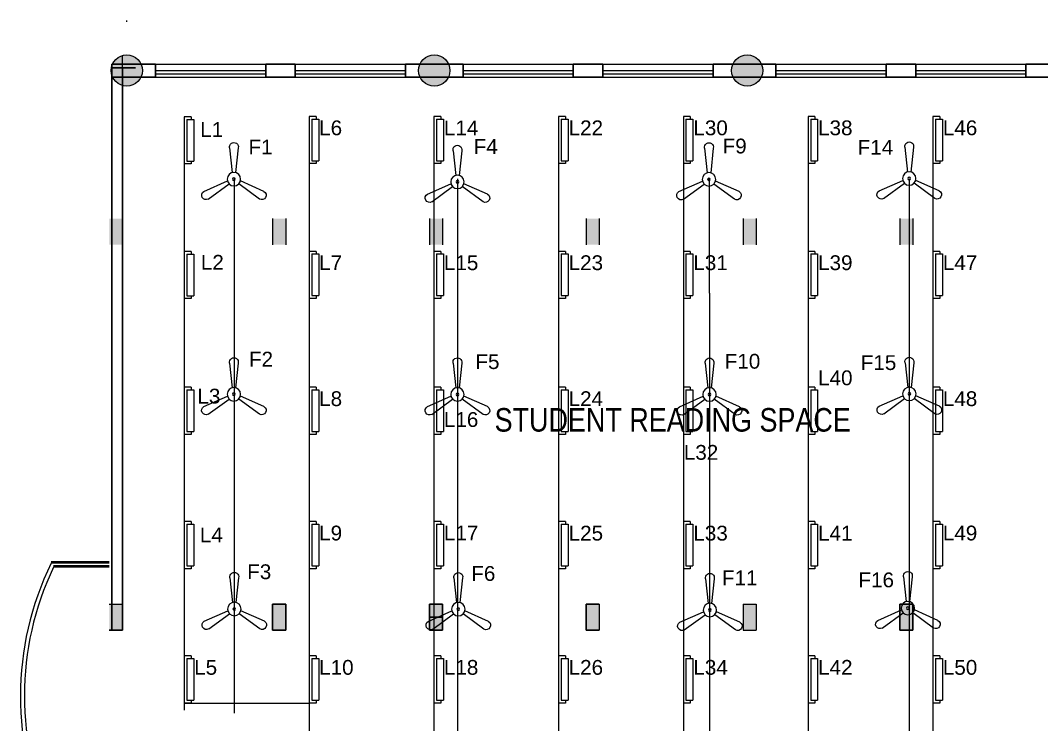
# Model space of a CAD drawing. Header units: inches. Extents: x 2070779 to 2072634, y 883019 to 883918.
# Drawn here: x 2071460 to 2072242, y 883379 to 883918 of the extents above; entities that cross this region are included whole.
import ezdxf

# ---------------------------------------------------------------- set-up
doc = ezdxf.new("R2010")
doc.units = ezdxf.units.IN
doc.header["$MEASUREMENT"] = 0
for name, color, linetype, lineweight in [('DIMANTION', 202, 'Continuous', 18), ('ele ceil', 4, 'Continuous', 25), ('wall', 7, 'Continuous', 30), ('WALL_SEC_', 170, 'Continuous', 25)]:
    doc.layers.add(name, color=color, linetype=linetype, lineweight=lineweight)
doc.styles.get("Standard").update_dxf_attribs({"font": 'arial.ttf'})

# ---------------------------------------------------------------- blocks, each defined once
blk = doc.blocks.new('FAN C')
at = {"layer": 'ele ceil', "color": 7}
for p, q in [((10958.11, -3250.26), (10974.04, -3261.9)), ((10997.32, -3250.26), (10981.39, -3261.9)), ((10954.71, -3256.15), (10972.75, -3264.13)), ((11000.72, -3256.16), (10982.68, -3264.13)), ((10974.39, -3289.38), (10976.43, -3270.5)), ((10981.04, -3289.38), (10979.01, -3270.5))]:
    blk.add_line(p, q, dxfattribs=at)
for radius in [5.15, 1.03]:
    blk.add_circle((10977.72, -3265.51), radius, dxfattribs=at)
for centre, start, end in [((10956.41, -3253.21), 59.9957, 239.9957), ((10999.02, -3253.21), 300, 120), ((10977.72, -3290.11), 167.69291, 12.30709)]:
    blk.add_arc(centre, 3.4, start, end, dxfattribs=at)

msp = doc.modelspace()

# ---------------------------------------------------------------- hatches: boundary and pattern name
at = {"lineweight": 5, "ltscale": 50}
h = msp.add_hatch(color=256, dxfattribs=at)
h.paths.add_polyline_path([(2072028.30812, 883879.56155, 1), (2072004.30812, 883879.56155, 1)])
h.paths.add_polyline_path([(2071788.84048, 883879.56155, 1), (2071764.84048, 883879.56155, 1)])
h.paths.add_polyline_path([(2071553.50159, 883879.56155, 1), (2071529.50159, 883879.56155, 1)])
at = {"layer": 'wall', "ltscale": 50}
h = msp.add_hatch(color=256, dxfattribs=at)
h.paths.add_polyline_path([(2071528.12949, 883746.31187), (2071538.12949, 883746.31187), (2071538.12949, 883766.31187), (2071528.12949, 883766.31187)])
h.paths.add_polyline_path([(2071538.12949, 883471.31187), (2071528.12949, 883471.31187), (2071528.12949, 883451.31187), (2071538.12949, 883451.31187)])
h.paths.add_polyline_path([(2071663.12949, 883766.31187), (2071653.12949, 883766.31187), (2071653.12949, 883746.31187), (2071663.12949, 883746.31187)])
h.paths.add_polyline_path([(2071773.12949, 883746.31187), (2071783.12949, 883746.31187), (2071783.12949, 883766.31187), (2071773.12949, 883766.31187)])
h.paths.add_polyline_path([(2071903.12949, 883766.31187), (2071893.12949, 883766.31187), (2071893.12949, 883746.31187), (2071903.12949, 883746.31187)])
h.paths.add_polyline_path([(2071903.12949, 883471.31187), (2071893.12949, 883471.31187), (2071893.12949, 883451.31187), (2071903.12949, 883451.31187)])
h.paths.add_polyline_path([(2071783.12949, 883471.31187), (2071773.12949, 883471.31187), (2071773.12949, 883451.31187), (2071783.12949, 883451.31187)])
h.paths.add_polyline_path([(2071663.12949, 883471.31187), (2071653.12949, 883471.31187), (2071653.12949, 883451.31187), (2071663.12949, 883451.31187)])
h = msp.add_hatch(color=256, dxfattribs=at)
h.paths.add_polyline_path([(2072503.12949, 883766.31187), (2072493.12949, 883766.31187), (2072493.12949, 883746.31187), (2072503.12949, 883746.31187)])
h.paths.add_polyline_path([(2072373.12949, 883746.31187), (2072383.12949, 883746.31187), (2072383.12949, 883766.31187), (2072373.12949, 883766.31187)])
h.paths.add_polyline_path([(2072253.12949, 883746.31187), (2072263.12949, 883746.31187), (2072263.12949, 883766.31187), (2072253.12949, 883766.31187)])
h.paths.add_polyline_path([(2072133.12949, 883746.31187), (2072143.12949, 883746.31187), (2072143.12949, 883766.31187), (2072133.12949, 883766.31187)])
h.paths.add_polyline_path([(2072013.12949, 883746.31187), (2072023.12949, 883746.31187), (2072023.12949, 883766.31187), (2072013.12949, 883766.31187)])
h.paths.add_polyline_path([(2072133.12949, 883451.31187), (2072143.12949, 883451.31187), (2072143.12949, 883471.31187), (2072133.12949, 883471.31187)])
h.paths.add_polyline_path([(2072263.12949, 883471.31187), (2072253.12949, 883471.31187), (2072253.12949, 883451.31187), (2072263.12949, 883451.31187)])
h.paths.add_polyline_path([(2072383.12949, 883471.31187), (2072373.12949, 883471.31187), (2072373.12949, 883451.31187), (2072383.12949, 883451.31187)])
h.paths.add_polyline_path([(2072503.12949, 883471.31187), (2072493.12949, 883471.31187), (2072493.12949, 883451.31187), (2072503.12949, 883451.31187)])
h.paths.add_polyline_path([(2072013.12949, 883451.31187), (2072023.12949, 883451.31187), (2072023.12949, 883471.31187), (2072013.12949, 883471.31187)])

# ---------------------------------------------------------------- linework, layer by layer
at = {"color": 244, "true_color": 0x991b1e}
for p, q in [((2071541.50159, 883916.84294), (2071541.50159, 883917.89473)), ((2071585.42644, 883844.20457), (2071585.42644, 883844.20457)), ((2071585.42644, 883844.20457), (2071585.42644, 883844.20457)), ((2071585.42644, 883844.20457), (2071585.42644, 883390.31708)), ((2071681.06959, 883844.20457), (2071681.06959, 883074.95187)), ((2071776.52914, 883844.20457), (2071776.52914, 883074.95187)), ((2071871.98869, 883844.20457), (2071871.98869, 883074.95187)), ((2071967.44825, 883844.20457), (2071967.44825, 883074.95187)), ((2072062.9078, 883844.20457), (2072062.9078, 883074.95187)), ((2072158.36735, 883844.20457), (2072158.36735, 883074.95187)), ((2071585.42644, 883395.6676), (2071681.06959, 883395.6676))]:
    msp.add_line(p, q, dxfattribs=at)
at = {"lineweight": 5, "ltscale": 50}
for p, q in [((2071538.12949, 883868.04508), (2071538.12949, 883891.07801)), ((2071653.12949, 883766.31187), (2071653.12949, 883746.31187)), ((2071663.12949, 883766.31187), (2071663.12949, 883746.31187)), ((2071773.12949, 883766.31187), (2071773.12949, 883746.31187)), ((2071783.12949, 883766.31187), (2071783.12949, 883746.31187)), ((2071893.12949, 883766.31187), (2071893.12949, 883746.31187)), ((2071903.12949, 883766.31187), (2071903.12949, 883746.31187)), ((2072013.12949, 883766.31187), (2072013.12949, 883746.31187)), ((2072023.12949, 883766.31187), (2072023.12949, 883746.31187)), ((2072133.12949, 883766.31187), (2072133.12949, 883746.31187)), ((2072143.12949, 883766.31187), (2072143.12949, 883746.31187)), ((2071528.12949, 883471.31187), (2071538.12949, 883471.31187)), ((2071903.12949, 883471.31187), (2071903.12949, 883451.31187)), ((2072013.12949, 883471.31187), (2072013.12949, 883451.31187)), ((2072013.12949, 883471.31187), (2072023.12949, 883471.31187)), ((2072023.12949, 883471.31187), (2072023.12949, 883451.31187)), ((2072013.12949, 883451.31187), (2072023.12949, 883451.31187))]:
    msp.add_line(p, q, dxfattribs=at)
at = {"color": 30}
for p, q in [((2071590.70722, 883844.15829), (2071585.42644, 883844.15829)), ((2071585.42644, 883844.15829), (2071585.42644, 883808.16045)), ((2071587.43102, 883842.20267), (2071592.71895, 883842.20267)), ((2071587.43102, 883842.20267), (2071587.43102, 883810.2783)), ((2071590.70722, 883844.15829), (2071590.70722, 883842.20267)), ((2071592.71895, 883842.20267), (2071592.71895, 883810.2783)), ((2071686.35038, 883844.43531), (2071681.06959, 883844.43531)), ((2071681.06959, 883844.43531), (2071681.06959, 883808.43747)), ((2071683.07417, 883842.47969), (2071688.3621, 883842.47969)), ((2071683.07417, 883842.47969), (2071683.07417, 883810.55532)), ((2071686.35038, 883844.43531), (2071686.35038, 883842.47969)), ((2071688.3621, 883842.47969), (2071688.3621, 883810.55532)), ((2071781.80993, 883844.43531), (2071776.52914, 883844.43531)), ((2071776.52914, 883844.43531), (2071776.52914, 883808.43747)), ((2071778.53373, 883842.47969), (2071783.82165, 883842.47969)), ((2071778.53373, 883842.47969), (2071778.53373, 883810.55532)), ((2071781.80993, 883844.43531), (2071781.80993, 883842.47969)), ((2071783.82165, 883842.47969), (2071783.82165, 883810.55532)), ((2071877.26948, 883844.43531), (2071871.98869, 883844.43531)), ((2071871.98869, 883844.43531), (2071871.98869, 883808.43747)), ((2071873.99328, 883842.47969), (2071879.2812, 883842.47969)), ((2071873.99328, 883842.47969), (2071873.99328, 883810.55532)), ((2071877.26948, 883844.43531), (2071877.26948, 883842.47969)), ((2071879.2812, 883842.47969), (2071879.2812, 883810.55532)), ((2071972.72903, 883844.43531), (2071967.44825, 883844.43531)), ((2071967.44825, 883844.43531), (2071967.44825, 883808.43747)), ((2071969.45283, 883842.47969), (2071974.74075, 883842.47969)), ((2071969.45283, 883842.47969), (2071969.45283, 883810.55532)), ((2071972.72903, 883844.43531), (2071972.72903, 883842.47969)), ((2071974.74075, 883842.47969), (2071974.74075, 883810.55532)), ((2072068.18858, 883844.43531), (2072062.9078, 883844.43531)), ((2072062.9078, 883844.43531), (2072062.9078, 883808.43747)), ((2072064.91238, 883842.47969), (2072070.20031, 883842.47969)), ((2072064.91238, 883842.47969), (2072064.91238, 883810.55532)), ((2072068.18858, 883844.43531), (2072068.18858, 883842.47969)), ((2072070.20031, 883842.47969), (2072070.20031, 883810.55532)), ((2072163.64813, 883844.43531), (2072158.36735, 883844.43531)), ((2072158.36735, 883844.43531), (2072158.36735, 883808.43747)), ((2072160.37193, 883842.47969), (2072165.65986, 883842.47969)), ((2072160.37193, 883842.47969), (2072160.37193, 883810.55532)), ((2072163.64813, 883844.43531), (2072163.64813, 883842.47969)), ((2072165.65986, 883842.47969), (2072165.65986, 883810.55532)), ((2071590.70722, 883808.16045), (2071585.42644, 883808.16045)), ((2071587.43102, 883810.2783), (2071592.71895, 883810.2783)), ((2071590.70722, 883810.2783), (2071590.70722, 883808.16045)), ((2071686.35038, 883808.43747), (2071681.06959, 883808.43747)), ((2071683.07417, 883810.55532), (2071688.3621, 883810.55532)), ((2071686.35038, 883810.55532), (2071686.35038, 883808.43747)), ((2071781.80993, 883808.43747), (2071776.52914, 883808.43747)), ((2071778.53373, 883810.55532), (2071783.82165, 883810.55532)), ((2071781.80993, 883810.55532), (2071781.80993, 883808.43747)), ((2071877.26948, 883808.43747), (2071871.98869, 883808.43747)), ((2071873.99328, 883810.55532), (2071879.2812, 883810.55532)), ((2071877.26948, 883810.55532), (2071877.26948, 883808.43747)), ((2071972.72903, 883808.43747), (2071967.44825, 883808.43747)), ((2071969.45283, 883810.55532), (2071974.74075, 883810.55532)), ((2071972.72903, 883810.55532), (2071972.72903, 883808.43747)), ((2072068.18858, 883808.43747), (2072062.9078, 883808.43747)), ((2072064.91238, 883810.55532), (2072070.20031, 883810.55532)), ((2072068.18858, 883810.55532), (2072068.18858, 883808.43747)), ((2072163.64813, 883808.43747), (2072158.36735, 883808.43747)), ((2072160.37193, 883810.55532), (2072165.65986, 883810.55532)), ((2072163.64813, 883810.55532), (2072163.64813, 883808.43747)), ((2071590.70722, 883741.11504), (2071585.42644, 883741.11504)), ((2071585.42644, 883741.11504), (2071585.42644, 883705.11721)), ((2071587.43102, 883739.15942), (2071592.71895, 883739.15942)), ((2071587.43102, 883739.15942), (2071587.43102, 883707.23506)), ((2071590.70722, 883741.11504), (2071590.70722, 883739.15942)), ((2071592.71895, 883739.15942), (2071592.71895, 883707.23506)), ((2071686.35038, 883741.23918), (2071681.06959, 883741.23918)), ((2071681.06959, 883741.23918), (2071681.06959, 883705.24134)), ((2071683.07417, 883739.28356), (2071688.3621, 883739.28356)), ((2071683.07417, 883739.28356), (2071683.07417, 883707.35919)), ((2071686.35038, 883741.23918), (2071686.35038, 883739.28356)), ((2071688.3621, 883739.28356), (2071688.3621, 883707.35919)), ((2071781.80993, 883741.23918), (2071776.52914, 883741.23918)), ((2071776.52914, 883741.23918), (2071776.52914, 883705.24134)), ((2071778.53373, 883739.28356), (2071783.82165, 883739.28356)), ((2071778.53373, 883739.28356), (2071778.53373, 883707.35919)), ((2071781.80993, 883741.23918), (2071781.80993, 883739.28356)), ((2071783.82165, 883739.28356), (2071783.82165, 883707.35919)), ((2071877.26948, 883741.23918), (2071871.98869, 883741.23918)), ((2071871.98869, 883741.23918), (2071871.98869, 883705.24134)), ((2071873.99328, 883739.28356), (2071879.2812, 883739.28356)), ((2071873.99328, 883739.28356), (2071873.99328, 883707.35919)), ((2071877.26948, 883741.23918), (2071877.26948, 883739.28356)), ((2071879.2812, 883739.28356), (2071879.2812, 883707.35919)), ((2071972.72903, 883741.23918), (2071967.44825, 883741.23918)), ((2071967.44825, 883741.23918), (2071967.44825, 883705.24134)), ((2071969.45283, 883739.28356), (2071974.74075, 883739.28356)), ((2071969.45283, 883739.28356), (2071969.45283, 883707.35919)), ((2071972.72903, 883741.23918), (2071972.72903, 883739.28356)), ((2071974.74075, 883739.28356), (2071974.74075, 883707.35919)), ((2072068.18858, 883741.23918), (2072062.9078, 883741.23918)), ((2072062.9078, 883741.23918), (2072062.9078, 883705.24134)), ((2072064.91238, 883739.28356), (2072070.20031, 883739.28356)), ((2072064.91238, 883739.28356), (2072064.91238, 883707.35919)), ((2072068.18858, 883741.23918), (2072068.18858, 883739.28356)), ((2072070.20031, 883739.28356), (2072070.20031, 883707.35919)), ((2072163.64813, 883741.23918), (2072158.36735, 883741.23918)), ((2072158.36735, 883741.23918), (2072158.36735, 883705.24134)), ((2072160.37193, 883739.28356), (2072165.65986, 883739.28356)), ((2072160.37193, 883739.28356), (2072160.37193, 883707.35919)), ((2072163.64813, 883741.23918), (2072163.64813, 883739.28356)), ((2072165.65986, 883739.28356), (2072165.65986, 883707.35919)), ((2071587.43102, 883707.23506), (2071592.71895, 883707.23506)), ((2071590.70722, 883707.23506), (2071590.70722, 883705.11721)), ((2071683.07417, 883707.35919), (2071688.3621, 883707.35919)), ((2071686.35038, 883707.35919), (2071686.35038, 883705.24134)), ((2071778.53373, 883707.35919), (2071783.82165, 883707.35919)), ((2071781.80993, 883707.35919), (2071781.80993, 883705.24134)), ((2071873.99328, 883707.35919), (2071879.2812, 883707.35919)), ((2071877.26948, 883707.35919), (2071877.26948, 883705.24134)), ((2071969.45283, 883707.35919), (2071974.74075, 883707.35919)), ((2071972.72903, 883707.35919), (2071972.72903, 883705.24134)), ((2072064.91238, 883707.35919), (2072070.20031, 883707.35919)), ((2072068.18858, 883707.35919), (2072068.18858, 883705.24134)), ((2072160.37193, 883707.35919), (2072165.65986, 883707.35919)), ((2072163.64813, 883707.35919), (2072163.64813, 883705.24134)), ((2071590.70722, 883705.11721), (2071585.42644, 883705.11721)), ((2071686.35038, 883705.24134), (2071681.06959, 883705.24134)), ((2071781.80993, 883705.24134), (2071776.52914, 883705.24134)), ((2071877.26948, 883705.24134), (2071871.98869, 883705.24134)), ((2071972.72903, 883705.24134), (2071967.44825, 883705.24134)), ((2072068.18858, 883705.24134), (2072062.9078, 883705.24134)), ((2072163.64813, 883705.24134), (2072158.36735, 883705.24134)), ((2071590.70722, 883637.2223), (2071585.42644, 883637.2223)), ((2071585.42644, 883637.2223), (2071585.42644, 883601.22446)), ((2071590.70722, 883637.2223), (2071590.70722, 883635.26668)), ((2071686.35038, 883637.2223), (2071681.06959, 883637.2223)), ((2071681.06959, 883637.2223), (2071681.06959, 883601.22446)), ((2071686.35038, 883637.2223), (2071686.35038, 883635.26668)), ((2071781.80993, 883637.2223), (2071776.52914, 883637.2223)), ((2071776.52914, 883637.2223), (2071776.52914, 883601.22446)), ((2071781.80993, 883637.2223), (2071781.80993, 883635.26668)), ((2071877.26948, 883637.2223), (2071871.98869, 883637.2223)), ((2071871.98869, 883637.2223), (2071871.98869, 883601.22446)), ((2071877.26948, 883637.2223), (2071877.26948, 883635.26668)), ((2071972.72903, 883637.2223), (2071967.44825, 883637.2223)), ((2071967.44825, 883637.2223), (2071967.44825, 883601.22446)), ((2071972.72903, 883637.2223), (2071972.72903, 883635.26668)), ((2072068.18858, 883637.2223), (2072062.9078, 883637.2223)), ((2072062.9078, 883637.2223), (2072062.9078, 883601.22446)), ((2072068.18858, 883637.2223), (2072068.18858, 883635.26668)), ((2072163.64813, 883637.2223), (2072158.36735, 883637.2223)), ((2072158.36735, 883637.2223), (2072158.36735, 883601.22446)), ((2072163.64813, 883637.2223), (2072163.64813, 883635.26668)), ((2071587.43102, 883635.26668), (2071592.71895, 883635.26668)), ((2071587.43102, 883635.26668), (2071587.43102, 883603.34231)), ((2071592.71895, 883635.26668), (2071592.71895, 883603.34231)), ((2071683.07417, 883635.26668), (2071688.3621, 883635.26668)), ((2071683.07417, 883635.26668), (2071683.07417, 883603.34231)), ((2071688.3621, 883635.26668), (2071688.3621, 883603.34231)), ((2071778.53373, 883635.26668), (2071783.82165, 883635.26668)), ((2071778.53373, 883635.26668), (2071778.53373, 883603.34231)), ((2071783.82165, 883635.26668), (2071783.82165, 883603.34231)), ((2071873.99328, 883635.26668), (2071879.2812, 883635.26668)), ((2071873.99328, 883635.26668), (2071873.99328, 883603.34231)), ((2071879.2812, 883635.26668), (2071879.2812, 883603.34231)), ((2071969.45283, 883635.26668), (2071974.74075, 883635.26668)), ((2071969.45283, 883635.26668), (2071969.45283, 883603.34231)), ((2071974.74075, 883635.26668), (2071974.74075, 883603.34231)), ((2072064.91238, 883635.26668), (2072070.20031, 883635.26668)), ((2072064.91238, 883635.26668), (2072064.91238, 883603.34231)), ((2072070.20031, 883635.26668), (2072070.20031, 883603.34231)), ((2072160.37193, 883635.26668), (2072165.65986, 883635.26668)), ((2072160.37193, 883635.26668), (2072160.37193, 883603.34231)), ((2072165.65986, 883635.26668), (2072165.65986, 883603.34231)), ((2071590.70722, 883601.22446), (2071585.42644, 883601.22446)), ((2071587.43102, 883603.34231), (2071592.71895, 883603.34231)), ((2071590.70722, 883603.34231), (2071590.70722, 883601.22446)), ((2071686.35038, 883601.22446), (2071681.06959, 883601.22446)), ((2071683.07417, 883603.34231), (2071688.3621, 883603.34231)), ((2071686.35038, 883603.34231), (2071686.35038, 883601.22446)), ((2071781.80993, 883601.22446), (2071776.52914, 883601.22446)), ((2071778.53373, 883603.34231), (2071783.82165, 883603.34231)), ((2071781.80993, 883603.34231), (2071781.80993, 883601.22446)), ((2071877.26948, 883601.22446), (2071871.98869, 883601.22446)), ((2071873.99328, 883603.34231), (2071879.2812, 883603.34231)), ((2071877.26948, 883603.34231), (2071877.26948, 883601.22446)), ((2071972.72903, 883601.22446), (2071967.44825, 883601.22446)), ((2071969.45283, 883603.34231), (2071974.74075, 883603.34231)), ((2071972.72903, 883603.34231), (2071972.72903, 883601.22446)), ((2072068.18858, 883601.22446), (2072062.9078, 883601.22446)), ((2072064.91238, 883603.34231), (2072070.20031, 883603.34231)), ((2072068.18858, 883603.34231), (2072068.18858, 883601.22446)), ((2072163.64813, 883601.22446), (2072158.36735, 883601.22446)), ((2072160.37193, 883603.34231), (2072165.65986, 883603.34231)), ((2072163.64813, 883603.34231), (2072163.64813, 883601.22446)), ((2071590.70722, 883534.43503), (2071585.42644, 883534.43503)), ((2071585.42644, 883534.43503), (2071585.42644, 883498.43719)), ((2071587.43102, 883532.47941), (2071592.71895, 883532.47941)), ((2071587.43102, 883532.47941), (2071587.43102, 883500.55504)), ((2071590.70722, 883534.43503), (2071590.70722, 883532.47941)), ((2071592.71895, 883532.47941), (2071592.71895, 883500.55504)), ((2071686.35038, 883534.43503), (2071681.06959, 883534.43503)), ((2071681.06959, 883534.43503), (2071681.06959, 883498.43719)), ((2071683.07417, 883532.47941), (2071688.3621, 883532.47941)), ((2071683.07417, 883532.47941), (2071683.07417, 883500.55504)), ((2071686.35038, 883534.43503), (2071686.35038, 883532.47941)), ((2071688.3621, 883532.47941), (2071688.3621, 883500.55504)), ((2071781.80993, 883534.43503), (2071776.52914, 883534.43503)), ((2071776.52914, 883534.43503), (2071776.52914, 883498.43719)), ((2071778.53373, 883532.47941), (2071783.82165, 883532.47941)), ((2071778.53373, 883532.47941), (2071778.53373, 883500.55504)), ((2071781.80993, 883534.43503), (2071781.80993, 883532.47941)), ((2071783.82165, 883532.47941), (2071783.82165, 883500.55504)), ((2071877.26948, 883534.43503), (2071871.98869, 883534.43503)), ((2071871.98869, 883534.43503), (2071871.98869, 883498.43719)), ((2071873.99328, 883532.47941), (2071879.2812, 883532.47941)), ((2071873.99328, 883532.47941), (2071873.99328, 883500.55504)), ((2071877.26948, 883534.43503), (2071877.26948, 883532.47941)), ((2071879.2812, 883532.47941), (2071879.2812, 883500.55504)), ((2071972.72903, 883534.43503), (2071967.44825, 883534.43503)), ((2071967.44825, 883534.43503), (2071967.44825, 883498.43719)), ((2071969.45283, 883532.47941), (2071974.74075, 883532.47941)), ((2071969.45283, 883532.47941), (2071969.45283, 883500.55504)), ((2071972.72903, 883534.43503), (2071972.72903, 883532.47941)), ((2071974.74075, 883532.47941), (2071974.74075, 883500.55504)), ((2072068.18858, 883534.43503), (2072062.9078, 883534.43503)), ((2072062.9078, 883534.43503), (2072062.9078, 883498.43719)), ((2072064.91238, 883532.47941), (2072070.20031, 883532.47941)), ((2072064.91238, 883532.47941), (2072064.91238, 883500.55504)), ((2072068.18858, 883534.43503), (2072068.18858, 883532.47941)), ((2072070.20031, 883532.47941), (2072070.20031, 883500.55504)), ((2072163.64813, 883534.43503), (2072158.36735, 883534.43503)), ((2072158.36735, 883534.43503), (2072158.36735, 883498.43719)), ((2072160.37193, 883532.47941), (2072165.65986, 883532.47941)), ((2072160.37193, 883532.47941), (2072160.37193, 883500.55504)), ((2072163.64813, 883534.43503), (2072163.64813, 883532.47941)), ((2072165.65986, 883532.47941), (2072165.65986, 883500.55504)), ((2071590.70722, 883498.43719), (2071585.42644, 883498.43719)), ((2071587.43102, 883500.55504), (2071592.71895, 883500.55504)), ((2071590.70722, 883500.55504), (2071590.70722, 883498.43719)), ((2071686.35038, 883498.43719), (2071681.06959, 883498.43719)), ((2071683.07417, 883500.55504), (2071688.3621, 883500.55504)), ((2071686.35038, 883500.55504), (2071686.35038, 883498.43719)), ((2071781.80993, 883498.43719), (2071776.52914, 883498.43719)), ((2071778.53373, 883500.55504), (2071783.82165, 883500.55504)), ((2071781.80993, 883500.55504), (2071781.80993, 883498.43719)), ((2071877.26948, 883498.43719), (2071871.98869, 883498.43719)), ((2071873.99328, 883500.55504), (2071879.2812, 883500.55504)), ((2071877.26948, 883500.55504), (2071877.26948, 883498.43719)), ((2071972.72903, 883498.43719), (2071967.44825, 883498.43719)), ((2071969.45283, 883500.55504), (2071974.74075, 883500.55504)), ((2071972.72903, 883500.55504), (2071972.72903, 883498.43719)), ((2072068.18858, 883498.43719), (2072062.9078, 883498.43719)), ((2072064.91238, 883500.55504), (2072070.20031, 883500.55504)), ((2072068.18858, 883500.55504), (2072068.18858, 883498.43719)), ((2072163.64813, 883498.43719), (2072158.36735, 883498.43719)), ((2072160.37193, 883500.55504), (2072165.65986, 883500.55504)), ((2072163.64813, 883500.55504), (2072163.64813, 883498.43719)), ((2071590.70722, 883431.66544), (2071585.42644, 883431.66544)), ((2071585.42644, 883431.66544), (2071585.42644, 883395.6676)), ((2071587.43102, 883429.70982), (2071592.71895, 883429.70982)), ((2071587.43102, 883429.70982), (2071587.43102, 883397.78545)), ((2071590.70722, 883431.66544), (2071590.70722, 883429.70982)), ((2071592.71895, 883429.70982), (2071592.71895, 883397.78545)), ((2071686.35038, 883431.66544), (2071681.06959, 883431.66544)), ((2071681.06959, 883431.66544), (2071681.06959, 883395.6676)), ((2071683.07417, 883429.70982), (2071688.3621, 883429.70982)), ((2071683.07417, 883429.70982), (2071683.07417, 883397.78545)), ((2071686.35038, 883431.66544), (2071686.35038, 883429.70982)), ((2071688.3621, 883429.70982), (2071688.3621, 883397.78545)), ((2071781.80993, 883431.66544), (2071776.52914, 883431.66544)), ((2071776.52914, 883431.66544), (2071776.52914, 883395.6676)), ((2071778.53373, 883429.70982), (2071783.82165, 883429.70982)), ((2071778.53373, 883429.70982), (2071778.53373, 883397.78545)), ((2071781.80993, 883431.66544), (2071781.80993, 883429.70982)), ((2071783.82165, 883429.70982), (2071783.82165, 883397.78545)), ((2071877.26948, 883431.66544), (2071871.98869, 883431.66544)), ((2071871.98869, 883431.66544), (2071871.98869, 883395.6676)), ((2071873.99328, 883429.70982), (2071879.2812, 883429.70982)), ((2071873.99328, 883429.70982), (2071873.99328, 883397.78545)), ((2071877.26948, 883431.66544), (2071877.26948, 883429.70982)), ((2071879.2812, 883429.70982), (2071879.2812, 883397.78545)), ((2071972.72903, 883431.66544), (2071967.44825, 883431.66544)), ((2071967.44825, 883431.66544), (2071967.44825, 883395.6676)), ((2071969.45283, 883429.70982), (2071974.74075, 883429.70982)), ((2071969.45283, 883429.70982), (2071969.45283, 883397.78545)), ((2071972.72903, 883431.66544), (2071972.72903, 883429.70982)), ((2071974.74075, 883429.70982), (2071974.74075, 883397.78545)), ((2072068.18858, 883431.66544), (2072062.9078, 883431.66544)), ((2072062.9078, 883431.66544), (2072062.9078, 883395.6676)), ((2072064.91238, 883429.70982), (2072070.20031, 883429.70982)), ((2072064.91238, 883429.70982), (2072064.91238, 883397.78545)), ((2072068.18858, 883431.66544), (2072068.18858, 883429.70982)), ((2072070.20031, 883429.70982), (2072070.20031, 883397.78545)), ((2072163.64813, 883431.66544), (2072158.36735, 883431.66544)), ((2072158.36735, 883431.66544), (2072158.36735, 883395.6676)), ((2072160.37193, 883429.70982), (2072165.65986, 883429.70982)), ((2072160.37193, 883429.70982), (2072160.37193, 883397.78545)), ((2072163.64813, 883431.66544), (2072163.64813, 883429.70982)), ((2072165.65986, 883429.70982), (2072165.65986, 883397.78545)), ((2071590.70722, 883395.6676), (2071585.42644, 883395.6676)), ((2071587.43102, 883397.78545), (2071592.71895, 883397.78545)), ((2071590.70722, 883397.78545), (2071590.70722, 883395.6676)), ((2071686.35038, 883395.6676), (2071681.06959, 883395.6676)), ((2071683.07417, 883397.78545), (2071688.3621, 883397.78545)), ((2071686.35038, 883397.78545), (2071686.35038, 883395.6676)), ((2071781.80993, 883395.6676), (2071776.52914, 883395.6676)), ((2071778.53373, 883397.78545), (2071783.82165, 883397.78545)), ((2071781.80993, 883397.78545), (2071781.80993, 883395.6676)), ((2071877.26948, 883395.6676), (2071871.98869, 883395.6676)), ((2071873.99328, 883397.78545), (2071879.2812, 883397.78545)), ((2071877.26948, 883397.78545), (2071877.26948, 883395.6676)), ((2071972.72903, 883395.6676), (2071967.44825, 883395.6676)), ((2071969.45283, 883397.78545), (2071974.74075, 883397.78545)), ((2071972.72903, 883397.78545), (2071972.72903, 883395.6676)), ((2072068.18858, 883395.6676), (2072062.9078, 883395.6676)), ((2072064.91238, 883397.78545), (2072070.20031, 883397.78545)), ((2072068.18858, 883397.78545), (2072068.18858, 883395.6676)), ((2072163.64813, 883395.6676), (2072158.36735, 883395.6676)), ((2072160.37193, 883397.78545), (2072165.65986, 883397.78545)), ((2072163.64813, 883397.78545), (2072163.64813, 883395.6676))]:
    msp.add_line(p, q, dxfattribs=at)
at = {"color": 74}
msp.add_line((2071623.59896, 883796.69743), (2071623.59896, 883388.02461), dxfattribs=at)
at = {"color": 116, "true_color": 0x136734}
for p, q in [((2071794.58335, 883796.69743), (2071794.58335, 883074.95187)), ((2071987.51862, 883709.25474), (2071987.51862, 883796.69743)), ((2072140.31314, 883796.69743), (2072140.31314, 883074.95187)), ((2071967.44825, 883709.25474), (2071967.44825, 883709.25474)), ((2071967.44825, 883709.25474), (2071967.44825, 883709.25474)), ((2071987.51862, 883709.25474), (2071987.51862, 883074.95187))]:
    msp.add_line(p, q, dxfattribs=at)
at = {"lineweight": 5, "ltscale": 50}
for centre in [(2071541.50159, 883879.56155), (2071776.84048, 883879.56155), (2072016.30812, 883879.56155)]:
    msp.add_circle(centre, 12, dxfattribs=at)
at = {"layer": 'wall', "ltscale": 50}
for p, q in [((2071548.12949, 883881.56155), (2071529.66943, 883881.56155)), ((2071530.12949, 883766.31187), (2071530.12949, 883884.56155)), ((2071563.50159, 883884.56155), (2071530.59288, 883884.56155)), ((2071538.12949, 883766.31187), (2071538.12949, 883881.56155)), ((2071563.50159, 883884.56155), (2071563.50159, 883874.56155)), ((2071659.45282, 883884.56155), (2071647.88925, 883884.56155)), ((2071670.45282, 883884.56155), (2071647.88925, 883884.56155)), ((2071647.88925, 883884.56155), (2071647.88925, 883874.56155)), ((2071670.45282, 883884.56155), (2071660.45282, 883884.56155)), ((2071670.45282, 883884.56155), (2071660.45282, 883884.56155)), ((2071670.45282, 883884.56155), (2071670.45282, 883874.56155)), ((2071794.45282, 883884.56155), (2071754.84048, 883884.56155)), ((2071754.84048, 883884.56155), (2071754.84048, 883874.56155)), ((2071798.84048, 883884.56155), (2071776.84048, 883884.56155)), ((2071798.84048, 883884.56155), (2071784.79171, 883884.56155)), ((2071798.84048, 883884.56155), (2071798.84048, 883874.56155)), ((2071905.79171, 883884.56155), (2071883.22814, 883884.56155)), ((2071894.79171, 883884.56155), (2071883.22814, 883884.56155)), ((2071883.22814, 883884.56155), (2071883.22814, 883874.56155)), ((2071905.79171, 883884.56155), (2071895.79171, 883884.56155)), ((2071905.79171, 883884.56155), (2071895.79171, 883884.56155)), ((2071905.79171, 883884.56155), (2071905.79171, 883874.56155)), ((2072029.79171, 883884.56155), (2071990.17938, 883884.56155)), ((2071990.17938, 883884.56155), (2071990.17938, 883874.56155)), ((2072038.30812, 883884.56155), (2072016.30812, 883884.56155)), ((2072038.30812, 883884.56155), (2072024.25935, 883884.56155)), ((2072038.30812, 883884.56155), (2072038.30812, 883874.56155)), ((2072134.25935, 883884.56155), (2072122.69578, 883884.56155)), ((2072145.25935, 883884.56155), (2072122.69578, 883884.56155)), ((2072122.69578, 883884.56155), (2072122.69578, 883874.56155)), ((2072145.25935, 883884.56155), (2072135.25935, 883884.56155)), ((2072145.25935, 883884.56155), (2072135.25935, 883884.56155)), ((2072145.25935, 883884.56155), (2072145.25935, 883874.56155)), ((2072269.25935, 883884.56155), (2072229.64701, 883884.56155)), ((2072229.64701, 883884.56155), (2072229.64701, 883874.56155)), ((2071563.50159, 883874.56155), (2071530.59288, 883874.56155)), ((2071670.45282, 883874.56155), (2071647.88925, 883874.56155)), ((2071789.45282, 883874.56155), (2071754.84048, 883874.56155)), ((2071798.84048, 883874.56155), (2071764.79171, 883874.56155)), ((2071905.79171, 883874.56155), (2071883.22814, 883874.56155)), ((2072024.79171, 883874.56155), (2071990.17938, 883874.56155)), ((2072038.30812, 883874.56155), (2072004.25935, 883874.56155)), ((2072145.25935, 883874.56155), (2072122.69578, 883874.56155)), ((2072264.25935, 883874.56155), (2072229.64701, 883874.56155)), ((2071530.12949, 883766.31187), (2071530.12949, 883451.31187)), ((2071538.12949, 883766.31187), (2071538.12949, 883451.31187)), ((2071653.12949, 883471.31187), (2071653.12949, 883451.31187)), ((2071653.12949, 883471.31187), (2071663.12949, 883471.31187)), ((2071663.12949, 883471.31187), (2071663.12949, 883451.31187)), ((2071773.12949, 883471.31187), (2071773.12949, 883451.31187)), ((2071773.12949, 883471.31187), (2071783.12949, 883471.31187)), ((2071783.12949, 883471.31187), (2071783.12949, 883451.31187)), ((2071893.12949, 883471.31187), (2071893.12949, 883451.31187)), ((2071893.12949, 883471.31187), (2071903.12949, 883471.31187)), ((2072133.12949, 883471.31187), (2072143.12949, 883471.31187)), ((2072133.12949, 883471.31187), (2072133.12949, 883451.31187)), ((2072143.12949, 883471.31187), (2072143.12949, 883451.31187)), ((2071773.12949, 883461.31187), (2071783.12949, 883461.31187)), ((2071528.12949, 883451.31187), (2071538.12949, 883451.31187)), ((2071653.12949, 883451.31187), (2071663.12949, 883451.31187)), ((2071773.12949, 883451.31187), (2071783.12949, 883451.31187)), ((2071893.12949, 883451.31187), (2071903.12949, 883451.31187)), ((2072133.12949, 883451.31187), (2072143.12949, 883451.31187))]:
    msp.add_line(p, q, dxfattribs=at)
at = {"layer": 'WALL_SEC_', "ltscale": 50}
for p, q in [((2071563.50159, 883884.56155), (2071647.88925, 883884.56155)), ((2071563.50159, 883879.56155), (2071647.88925, 883879.56155)), ((2071670.45282, 883884.56155), (2071754.84048, 883884.56155)), ((2071670.45282, 883879.56155), (2071754.84048, 883879.56155)), ((2071798.84048, 883884.56155), (2071883.22814, 883884.56155)), ((2071798.84048, 883879.56155), (2071883.22814, 883879.56155)), ((2071905.79171, 883884.56155), (2071990.17938, 883884.56155)), ((2071905.79171, 883879.56155), (2071990.17938, 883879.56155)), ((2072038.30812, 883884.56155), (2072122.69578, 883884.56155)), ((2072038.30812, 883879.56155), (2072122.69578, 883879.56155)), ((2072145.25935, 883884.56155), (2072229.64701, 883884.56155)), ((2072145.25935, 883879.56155), (2072229.64701, 883879.56155)), ((2071563.50159, 883877.06155), (2071647.88925, 883877.06155)), ((2071563.50159, 883874.56155), (2071647.88925, 883874.56155)), ((2071670.45282, 883877.06155), (2071754.84048, 883877.06155)), ((2071670.45282, 883874.56155), (2071754.84048, 883874.56155)), ((2071798.84048, 883877.06155), (2071883.22814, 883877.06155)), ((2071798.84048, 883874.56155), (2071883.22814, 883874.56155)), ((2071905.79171, 883877.06155), (2071990.17938, 883877.06155)), ((2071905.79171, 883874.56155), (2071990.17938, 883874.56155)), ((2072038.30812, 883877.06155), (2072122.69578, 883877.06155)), ((2072038.30812, 883874.56155), (2072122.69578, 883874.56155)), ((2072145.25935, 883877.06155), (2072229.64701, 883877.06155)), ((2072145.25935, 883874.56155), (2072229.64701, 883874.56155))]:
    msp.add_line(p, q, dxfattribs=at)
at = {"layer": 'WALL_SEC_', "lineweight": 20, "ltscale": 50}
for p, q in [((2071528.12949, 883503.73518), (2071483.6011, 883503.73518)), ((2071528.09937, 883502.62693), (2071483.57098, 883502.62693)), ((2071528.09937, 883499.62693), (2071485.45332, 883499.62693)), ((2071528.12949, 883500.73518), (2071485.48344, 883500.73518))]:
    msp.add_line(p, q, dxfattribs=at)
for radius, start, end in [(231.44005, 153.97839297, 205.93494921), (228.44005, 154.44744012, 205.46511021)]:
    msp.add_arc((2071691.54964, 883401.09185), radius, start, end, dxfattribs=at)

# ---------------------------------------------------------------- block references
at = {"layer": 'DIMANTION', "color": 7, "lineweight": 9, "xscale": -1, "rotation": 180}
for p in [(2060645.78353, 880530.95737), (2061009.34588, 880530.80467), (2061162.59401, 880531.43116), (2060816.83774, 880528.83244), (2060645.74962, 880366.37236), (2060816.8496, 880366.26154), (2061009.73547, 880366.19036), (2061162.69086, 880366.64183), (2060646.06461, 880202.08716), (2060817.50262, 880201.96804), (2061161.56899, 880202.77856), (2061010.03748, 880201.33321)]:
    msp.add_blockref('FAN C', p, dxfattribs=at)

# ---------------------------------------------------------------- texts
at = {"color": 0}
for s, p in [('L1', (2071597.68873, 883828.7569)), ('L6', (2071688.71385, 883830.06999)), ('L14', (2071784.1734, 883829.98888)), ('L22', (2071879.63295, 883830.06999)), ('L30', (2071975.0925, 883830.06999)), ('L38', (2072070.55205, 883830.06999)), ('L46', (2072166.0116, 883830.06999)), ('F1', (2071634.67496, 883815.43877)), ('F4', (2071806.97845, 883815.75231)), ('F9', (2071997.46899, 883816.14123)), ('F14', (2072100.80912, 883815.14322)), ('L2', (2071598.18532, 883727.19487)), ('L7', (2071688.71385, 883726.87386)), ('L15', (2071784.1734, 883726.87386)), ('L23', (2071879.63295, 883726.87386)), ('L31', (2071975.0925, 883726.87386)), ('L39', (2072070.55205, 883726.87386)), ('L47', (2072166.0116, 883726.87386)), ('F2', (2071635.00223, 883653.11632)), ('F5', (2071808.2857, 883651.20614)), ('F10', (2071999.08305, 883651.48192)), ('F15', (2072103.18554, 883650.45344)), ('L40', (2072070.55205, 883638.81917)), ('L3', (2071595.54649, 883624.82799)), ('L8', (2071688.71385, 883622.85698)), ('L24', (2071879.63295, 883622.85698)), ('L48', (2072166.0116, 883622.85698)), ('L16', (2071784.1734, 883606.8948)), ('L32', (2071967.79999, 883581.77093)), ('L4', (2071597.43649, 883518.61588)), ('L9', (2071688.71385, 883520.06971)), ('L17', (2071784.1734, 883520.06971)), ('L25', (2071879.63295, 883519.9886)), ('L33', (2071975.0925, 883519.9886)), ('L41', (2072070.55205, 883519.9886)), ('L49', (2072166.0116, 883520.06971)), ('F3', (2071633.6411, 883490.45281)), ('F6', (2071805.14414, 883489.12117)), ('F11', (2071996.945, 883485.75347)), ('F16', (2072101.42818, 883484.22304)), ('L5', (2071593.07069, 883417.30012)), ('L10', (2071688.71385, 883417.30012)), ('L18', (2071784.1734, 883417.30012)), ('L26', (2071879.63295, 883417.30012)), ('L34', (2071975.0925, 883417.30012)), ('L42', (2072070.55205, 883417.30012)), ('L50', (2072166.0116, 883417.30012))]:
    msp.add_text(s, height=11.318177, dxfattribs=at).set_placement(p)
at = {"lineweight": 5, "ltscale": 50, "insert": (2071823.01353, 883621.32682), "char_height": 18, "width": 344.439875, "attachment_point": 1}
msp.add_mtext('{\\fArial Narrow|b0|i0|c0|p34;STUDENT READING SPACE}', dxfattribs=at)

doc.saveas('drawing.dxf')
